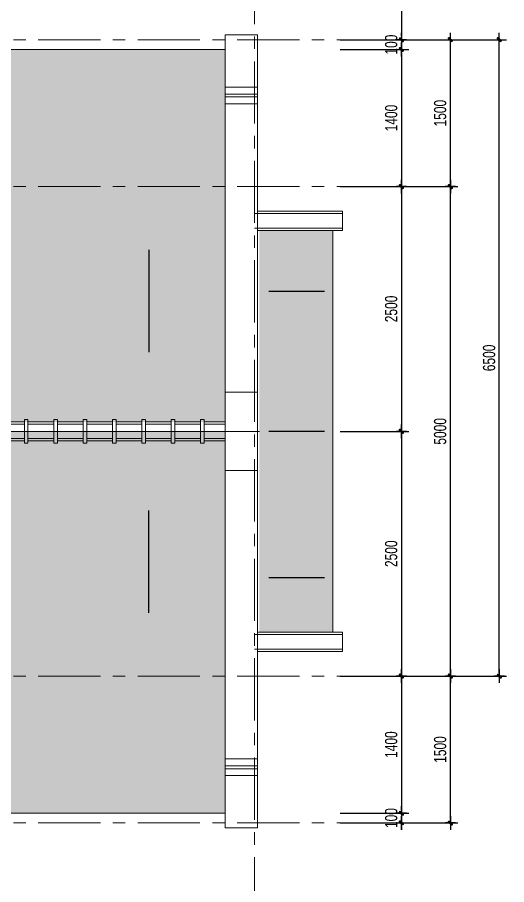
# Model space of a CAD drawing. Header units: inches. Extents: x 88947 to 296847, y 35049 to 161062.
# Drawn here: x 166640 to 171636, y 42075 to 50933 of the extents above; entities that cross this region are included whole.
import ezdxf
from ezdxf.xclip import XClip

# ---------------------------------------------------------------- set-up
doc = ezdxf.new("R2010")
doc.units = ezdxf.units.IN
doc.header["$MEASUREMENT"] = 0
doc.header["$XCLIPFRAME"] = 0
doc.header["$PDMODE"] = 1
doc.linetypes.add('ACAD_ISO03W100', pattern=[30, 12, -18])
doc.linetypes.add('CENTER', pattern=[50.8, 31.75, -6.35, 6.35, -6.35])
for name, color, linetype, lineweight in [('A-Dims', 145, 'Continuous', 25), ('CUA', 42, 'Continuous', 20), ('DIM', 7, 'Continuous', 25), ('HACTH', 8, 'Continuous', 5), ('NETMANH', 192, 'Continuous', 18), ('netthay', 254, 'Continuous', 25), ('THAY', 3, 'Continuous', 18), ('TRUC', 252, 'ACAD_ISO03W100', 13)]:
    doc.layers.add(name, color=color, linetype=linetype, lineweight=lineweight)
doc.styles.add('VNI-HELVE-CONDENSE', font='VNARIAL.TTF', dxfattribs={"width": 0.7})
doc.dimstyles.new('TAS-100', dxfattribs={"dimscale": 50, "dimtxt": 2.5, "dimasz": 0.7, "dimexe": 1.5, "dimexo": 1.5, "dimgap": 0.8, "dimtad": 1, "dimdec": 0, "dimzin": 3, "dimdsep": 46, "dimtxsty": 'VNI-HELVE-CONDENSE', "dimblk": 'TICK', "dimcen": 2.5, "dimclrt": 71, "dimazin": 2, "dimtfac": 0.75, "dimtdec": 0, "dimtix": 1, "dimtmove": 2, "dimatfit": 2, "dimldrblk": 'TICK123', "dimfxl": 1.5, "dimtolj": 1, "dimtzin": 0, "dimarcsym": 0})
doc.dimstyles.new('TL 100', dxfattribs={"dimscale": 100, "dimtxt": 1.25, "dimasz": 0.5, "dimexe": 1, "dimexo": 1, "dimgap": 0.5, "dimtad": 1, "dimdec": 0, "dimzin": 3, "dimdsep": 46, "dimtxsty": 'VNI-HELVE-CONDENSE', "dimblk": 'DOT', "dimcen": 2, "dimclrt": 7, "dimazin": 2, "dimtfac": 0.75, "dimtdec": 0, "dimtix": 1, "dimtmove": 2, "dimatfit": 2, "dimfxl": 1.5, "dimtolj": 1, "dimtzin": 0, "dimarcsym": 0})

# ---------------------------------------------------------------- blocks, each defined once
blk = doc.blocks.new('_Dot')
at = {"layer": 'netthay', "color": 0, "lineweight": -2}
blk.add_line((-0.5, 0), (-1, 0), dxfattribs=at)
at = {"layer": 'netthay', "color": 0, "const_width": 0.5}
blk.add_lwpolyline([(-0.25, 0, 1), (0.25, 0, 1)], format="xyb", close=True, dxfattribs=at)
blk = doc.blocks.new('TICK')
at = {"layer": 'A-Dims', "color": 1}
for p, q in [((-2, 0), (2, 0)), ((0, 1.5), (0, -1.5))]:
    blk.add_line(p, q, dxfattribs=at)
at = {"layer": 'A-Dims', "color": 1, "const_width": 0.788}
blk.add_lwpolyline([(-0.33, -0.35), (0.38, 0.38)], dxfattribs=at)
at = {"layer": 'A-Dims', "color": 1, "const_width": 0.394}
for points in [[(0.24, 0.52, -0.414214), (0.52, 0.52, -1)], [(0.52, 0.52, -0.414214), (0.52, 0.24, -1)], [(-0.47, -0.21, 0.414214), (-0.47, -0.49, 1)], [(-0.47, -0.49, 0.414214), (-0.19, -0.49, 1)]]:
    blk.add_lwpolyline(points, format="xyb", dxfattribs=at)
blk = doc.blocks.new('*D2959')
at = {"layer": 'Defpoints', "color": 0}
for p in [(169861.3, 44204.7), (171061.3, 44204.7), (169861.3, 42704.7)]:
    blk.add_point(p, dxfattribs=at)
at = {"layer": 'DIM', "color": 0, "lineweight": -2}
for p, q in [((169936.3, 44204.7), (171136.3, 44204.7)), ((171061.3, 42739.7), (171061.3, 44169.7)), ((169936.3, 42704.7), (171136.3, 42704.7))]:
    blk.add_line(p, q, dxfattribs=at)
at = {"layer": 'DIM', "color": 0, "lineweight": -2, "xscale": 35, "yscale": 35, "zscale": 35}
for p, rotation in [((171061.3, 44204.7), 90), ((171061.3, 42704.7), 270)]:
    blk.add_blockref('TICK', p, dxfattribs=dict(at, rotation=rotation))
at = {"layer": 'DIM', "color": 71, "insert": (170957.6, 43454.7), "char_height": 125, "attachment_point": 5, "rotation": 90, "style": 'VNI-HELVE-CONDENSE'}
blk.add_mtext('\\A1;1500', dxfattribs=at)
blk = doc.blocks.new('TICK123')
at = {"layer": 'A-Dims', "color": 1}
blk.add_lwpolyline([(0.05, 0, 0, 0.84, 0), (-2.11, 0, 8.4, 8.4, 0)], format="xyseb", dxfattribs=at)
blk = doc.blocks.new('*D2960')
at = {"layer": 'Defpoints', "color": 0}
for p in [(169861.3, 49204.7), (171061.3, 49204.7), (169861.3, 44204.7)]:
    blk.add_point(p, dxfattribs=at)
at = {"layer": 'DIM', "color": 0, "lineweight": -2}
for p, q in [((169936.3, 49204.7), (171136.3, 49204.7)), ((171061.3, 44239.7), (171061.3, 49169.7)), ((169936.3, 44204.7), (171136.3, 44204.7))]:
    blk.add_line(p, q, dxfattribs=at)
at = {"layer": 'DIM', "color": 0, "lineweight": -2, "xscale": 35, "yscale": 35, "zscale": 35}
for p, rotation in [((171061.3, 49204.7), 90), ((171061.3, 44204.7), 270)]:
    blk.add_blockref('TICK', p, dxfattribs=dict(at, rotation=rotation))
at = {"layer": 'DIM', "color": 71, "insert": (170957.6, 46704.7), "char_height": 125, "attachment_point": 5, "rotation": 90, "style": 'VNI-HELVE-CONDENSE'}
blk.add_mtext('\\A1;5000', dxfattribs=at)
blk = doc.blocks.new('*D2961')
at = {"layer": 'Defpoints', "color": 0}
for p in [(169861.3, 50704.7), (171061.3, 50704.7), (169861.3, 49204.7)]:
    blk.add_point(p, dxfattribs=at)
at = {"layer": 'DIM', "color": 0, "lineweight": -2}
for p, q in [((169936.3, 50704.7), (171136.3, 50704.7)), ((171061.3, 49239.7), (171061.3, 50669.7)), ((169936.3, 49204.7), (171136.3, 49204.7))]:
    blk.add_line(p, q, dxfattribs=at)
at = {"layer": 'DIM', "color": 0, "lineweight": -2, "xscale": 35, "yscale": 35, "zscale": 35}
for p, rotation in [((171061.3, 50704.7), 90), ((171061.3, 49204.7), 270)]:
    blk.add_blockref('TICK', p, dxfattribs=dict(at, rotation=rotation))
at = {"layer": 'DIM', "color": 71, "insert": (170957.6, 49954.7), "char_height": 125, "attachment_point": 5, "rotation": 90, "style": 'VNI-HELVE-CONDENSE'}
blk.add_mtext('\\A1;1500', dxfattribs=at)
blk = doc.blocks.new('*D2962')
at = {"layer": 'Defpoints', "color": 0}
for p in [(169861.3, 50704.7), (171561.3, 50704.7), (169861.3, 44204.7)]:
    blk.add_point(p, dxfattribs=at)
at = {"layer": 'DIM', "color": 0, "lineweight": -2}
for p, q in [((169936.3, 50704.7), (171636.3, 50704.7)), ((171561.3, 44239.7), (171561.3, 50669.7)), ((169936.3, 44204.7), (171636.3, 44204.7))]:
    blk.add_line(p, q, dxfattribs=at)
at = {"layer": 'DIM', "color": 0, "lineweight": -2, "xscale": 35, "yscale": 35, "zscale": 35}
for p, rotation in [((171561.3, 50704.7), 90), ((171561.3, 44204.7), 270)]:
    blk.add_blockref('TICK', p, dxfattribs=dict(at, rotation=rotation))
at = {"layer": 'DIM', "color": 71, "insert": (171457.6, 47454.7), "char_height": 125, "attachment_point": 5, "rotation": 90, "style": 'VNI-HELVE-CONDENSE'}
blk.add_mtext('\\A1;6500', dxfattribs=at)
blk = doc.blocks.new('A$C02956A0F')
at = {"layer": 'THAY'}
for p, q in [((0, 95.6), (263, 95.6)), ((263, 0), (263, 120.3)), ((263, 120.3), (300, 120.3)), ((300, 95.6), (563, 95.6)), ((563, 0), (563, 120.3)), ((563, 120.3), (600, 120.3)), ((600, 95.6), (863, 95.6)), ((863, 0), (863, 120.3)), ((863, 120.3), (900, 120.3)), ((900, 95.6), (1163, 95.6)), ((1163, 0), (1163, 120.3)), ((1163, 120.3), (1200, 120.3)), ((1200, 95.6), (1463, 95.6)), ((1463, 0), (1463, 120.3)), ((1463, 120.3), (1500, 120.3)), ((1500, 95.6), (1763, 95.6)), ((1763, 0), (1763, 120.3)), ((1763, 120.3), (1800, 120.3)), ((1800, 95.6), (2063, 95.6)), ((2063, 0), (2063, 120.3)), ((2063, 120.3), (2100, 120.3)), ((2100, 95.6), (2363, 95.6)), ((2363, 0), (2363, 120.3)), ((2363, 120.3), (2400, 120.3)), ((2400, 95.6), (2663, 95.6)), ((2663, 0), (2663, 120.3)), ((2663, 120.3), (2700, 120.3)), ((2700, 95.6), (2963, 95.6)), ((2963, 0), (2963, 120.3)), ((2963, 120.3), (3000, 120.3)), ((3000, 95.6), (3263, 95.6)), ((3263, 0), (3263, 120.3)), ((3263, 120.3), (3300, 120.3)), ((3300, 95.6), (3563, 95.6)), ((3563, 0), (3563, 120.3)), ((3563, 120.3), (3600, 120.3)), ((3600, 95.6), (3863, 95.6)), ((3863, 0), (3863, 120.3)), ((3863, 120.3), (3900, 120.3)), ((3900, 95.6), (4162.9, 95.6)), ((4162.9, 0), (4162.9, 120.3)), ((4162.9, 120.3), (4200, 120.3)), ((4200, 95.6), (4462.9, 95.6)), ((4462.9, 0), (4462.9, 120.3)), ((4462.9, 120.3), (4500, 120.3)), ((4500, 95.6), (4762.9, 95.6)), ((4762.9, 0), (4762.9, 120.3)), ((4762.9, 120.3), (4800, 120.3)), ((4800, 95.6), (5062.9, 95.6)), ((5062.9, 0), (5062.9, 120.3)), ((5062.9, 120.3), (5100, 120.3)), ((0, 73.7), (263, 73.7)), ((263, 0), (263, -120.3)), ((300, 73.7), (563, 73.7)), ((563, 0), (563, -120.3)), ((600, 73.7), (863, 73.7)), ((863, 0), (863, -120.3)), ((900, 73.7), (1163, 73.7)), ((1163, 0), (1163, -120.3)), ((1200, 73.7), (1463, 73.7)), ((1463, 0), (1463, -120.3)), ((1500, 73.7), (1763, 73.7)), ((1763, 0), (1763, -120.3)), ((1800, 73.7), (2063, 73.7)), ((2063, 0), (2063, -120.3)), ((2100, 73.7), (2363, 73.7)), ((2363, 0), (2363, -120.3)), ((2400, 73.7), (2663, 73.7)), ((2663, 0), (2663, -120.3)), ((2700, 73.7), (2963, 73.7)), ((2963, 0), (2963, -120.3)), ((3000, 73.7), (3263, 73.7)), ((3263, 0), (3263, -120.3)), ((3300, 73.7), (3563, 73.7)), ((3563, 0), (3563, -120.3)), ((3600, 73.7), (3863, 73.7)), ((3863, 0), (3863, -120.3)), ((3900, 73.7), (4162.9, 73.7)), ((4162.9, 0), (4162.9, -120.3)), ((4200, 73.7), (4462.9, 73.7)), ((4462.9, 0), (4462.9, -120.3)), ((4500, 73.7), (4762.9, 73.7)), ((4762.9, 0), (4762.9, -120.3)), ((4800, 73.7), (5062.9, 73.7)), ((5062.9, 0), (5062.9, -120.3)), ((0, -73.7), (263, -73.7)), ((300, -73.7), (563, -73.7)), ((600, -73.7), (863, -73.7)), ((900, -73.7), (1163, -73.7)), ((1200, -73.7), (1463, -73.7)), ((1500, -73.7), (1763, -73.7)), ((1800, -73.7), (2063, -73.7)), ((2100, -73.7), (2363, -73.7)), ((2400, -73.7), (2663, -73.7)), ((2700, -73.7), (2963, -73.7)), ((3000, -73.7), (3263, -73.7)), ((3300, -73.7), (3563, -73.7)), ((3600, -73.7), (3863, -73.7)), ((3900, -73.7), (4162.9, -73.7)), ((4200, -73.7), (4462.9, -73.7)), ((4500, -73.7), (4762.9, -73.7)), ((4800, -73.7), (5062.9, -73.7)), ((0, -95.6), (263, -95.6)), ((263, -120.3), (300, -120.3)), ((300, -95.6), (563, -95.6)), ((563, -120.3), (600, -120.3)), ((600, -95.6), (863, -95.6)), ((863, -120.3), (900, -120.3)), ((900, -95.6), (1163, -95.6)), ((1163, -120.3), (1200, -120.3)), ((1200, -95.6), (1463, -95.6)), ((1463, -120.3), (1500, -120.3)), ((1500, -95.6), (1763, -95.6)), ((1763, -120.3), (1800, -120.3)), ((1800, -95.6), (2063, -95.6)), ((2063, -120.3), (2100, -120.3)), ((2100, -95.6), (2363, -95.6)), ((2363, -120.3), (2400, -120.3)), ((2400, -95.6), (2663, -95.6)), ((2663, -120.3), (2700, -120.3)), ((2700, -95.6), (2963, -95.6)), ((2963, -120.3), (3000, -120.3)), ((3000, -95.6), (3263, -95.6)), ((3263, -120.3), (3300, -120.3)), ((3300, -95.6), (3563, -95.6)), ((3563, -120.3), (3600, -120.3)), ((3600, -95.6), (3863, -95.6)), ((3863, -120.3), (3900, -120.3)), ((3900, -95.6), (4162.9, -95.6)), ((4162.9, -120.3), (4200, -120.3)), ((4200, -95.6), (4462.9, -95.6)), ((4462.9, -120.3), (4500, -120.3)), ((4500, -95.6), (4762.9, -95.6)), ((4762.9, -120.3), (4800, -120.3)), ((4800, -95.6), (5062.9, -95.6)), ((5062.9, -120.3), (5100, -120.3))]:
    blk.add_line(p, q, dxfattribs=at)
for points in [[(300, 0), (300, 120.3)], [(600, 0), (600, 120.3)], [(900, 0), (900, 120.3)], [(1200, 0), (1200, 120.3)], [(1500, 0), (1500, 120.3)], [(1800, 0), (1800, 120.3)], [(2100, 0), (2100, 120.3)], [(2400, 0), (2400, 120.3)], [(2700, 0), (2700, 120.3)], [(3000, 0), (3000, 120.3)], [(3300, 0), (3300, 120.3)], [(3600, 0), (3600, 120.3)], [(3900, 0), (3900, 120.3)], [(4200, 0), (4200, 120.3)], [(4500, 0), (4500, 120.3)], [(4800, 0), (4800, 120.3)], [(5100, 0), (5100, 120.3)], [(300, 0), (300, -120.3)], [(600, 0), (600, -120.3)], [(900, 0), (900, -120.3)], [(1200, 0), (1200, -120.3)], [(1500, 0), (1500, -120.3)], [(1800, 0), (1800, -120.3)], [(2100, 0), (2100, -120.3)], [(2400, 0), (2400, -120.3)], [(2700, 0), (2700, -120.3)], [(3000, 0), (3000, -120.3)], [(3300, 0), (3300, -120.3)], [(3600, 0), (3600, -120.3)], [(3900, 0), (3900, -120.3)], [(4200, 0), (4200, -120.3)], [(4500, 0), (4500, -120.3)], [(4800, 0), (4800, -120.3)], [(5100, 0), (5100, -120.3)]]:
    blk.add_lwpolyline(points, dxfattribs=at)
blk = doc.blocks.new('*D2982')
at = {"layer": 'Defpoints', "color": 0}
for p in [(169861.3, 50604.7), (169861.3, 49204.7), (170561.3, 49204.7)]:
    blk.add_point(p, dxfattribs=at)
at = {"layer": 'DIM', "color": 0, "lineweight": -2}
for p, q in [((169936.3, 50604.7), (170636.3, 50604.7)), ((170561.3, 50569.7), (170561.3, 49239.7)), ((169936.3, 49204.7), (170636.3, 49204.7))]:
    blk.add_line(p, q, dxfattribs=at)
at = {"layer": 'DIM', "color": 0, "lineweight": -2, "xscale": 35, "yscale": 35, "zscale": 35}
for p, rotation in [((170561.3, 50604.7), 90), ((170561.3, 49204.7), 270)]:
    blk.add_blockref('TICK', p, dxfattribs=dict(at, rotation=rotation))
at = {"layer": 'DIM', "color": 71, "insert": (170457.6, 49904.7), "char_height": 125, "attachment_point": 5, "rotation": 90, "style": 'VNI-HELVE-CONDENSE'}
blk.add_mtext('\\A1;1400', dxfattribs=at)
blk = doc.blocks.new('*D2983')
at = {"layer": 'Defpoints', "color": 0}
for p in [(169861.3, 49204.7), (169861.3, 46704.7), (170561.3, 46704.7)]:
    blk.add_point(p, dxfattribs=at)
at = {"layer": 'DIM', "color": 0, "lineweight": -2}
for p, q in [((169936.3, 49204.7), (170636.3, 49204.7)), ((170561.3, 49169.7), (170561.3, 46739.7)), ((169936.3, 46704.7), (170636.3, 46704.7))]:
    blk.add_line(p, q, dxfattribs=at)
at = {"layer": 'DIM', "color": 0, "lineweight": -2, "xscale": 35, "yscale": 35, "zscale": 35}
for p, rotation in [((170561.3, 49204.7), 90), ((170561.3, 46704.7), 270)]:
    blk.add_blockref('TICK', p, dxfattribs=dict(at, rotation=rotation))
at = {"layer": 'DIM', "color": 71, "insert": (170457.6, 47954.7), "char_height": 125, "attachment_point": 5, "rotation": 90, "style": 'VNI-HELVE-CONDENSE'}
blk.add_mtext('\\A1;2500', dxfattribs=at)
blk = doc.blocks.new('*D2984')
at = {"layer": 'Defpoints', "color": 0}
for p in [(169861.3, 46704.7), (169861.3, 44204.7), (170561.3, 44204.7)]:
    blk.add_point(p, dxfattribs=at)
at = {"layer": 'DIM', "color": 0, "lineweight": -2}
for p, q in [((169936.3, 46704.7), (170636.3, 46704.7)), ((170561.3, 46669.7), (170561.3, 44239.7)), ((169936.3, 44204.7), (170636.3, 44204.7))]:
    blk.add_line(p, q, dxfattribs=at)
at = {"layer": 'DIM', "color": 0, "lineweight": -2, "xscale": 35, "yscale": 35, "zscale": 35}
for p, rotation in [((170561.3, 46704.7), 90), ((170561.3, 44204.7), 270)]:
    blk.add_blockref('TICK', p, dxfattribs=dict(at, rotation=rotation))
at = {"layer": 'DIM', "color": 71, "insert": (170457.6, 45454.7), "char_height": 125, "attachment_point": 5, "rotation": 90, "style": 'VNI-HELVE-CONDENSE'}
blk.add_mtext('\\A1;2500', dxfattribs=at)
blk = doc.blocks.new('*D2985')
at = {"layer": 'Defpoints', "color": 0}
for p in [(169861.3, 44204.7), (169861.3, 42804.7), (170561.3, 42804.7)]:
    blk.add_point(p, dxfattribs=at)
at = {"layer": 'DIM', "color": 0, "lineweight": -2}
for p, q in [((169936.3, 44204.7), (170636.3, 44204.7)), ((170561.3, 44169.7), (170561.3, 42839.7)), ((169936.3, 42804.7), (170636.3, 42804.7))]:
    blk.add_line(p, q, dxfattribs=at)
at = {"layer": 'DIM', "color": 0, "lineweight": -2, "xscale": 35, "yscale": 35, "zscale": 35}
for p, rotation in [((170561.3, 44204.7), 90), ((170561.3, 42804.7), 270)]:
    blk.add_blockref('TICK', p, dxfattribs=dict(at, rotation=rotation))
at = {"layer": 'DIM', "color": 71, "insert": (170457.6, 43504.7), "char_height": 125, "attachment_point": 5, "rotation": 90, "style": 'VNI-HELVE-CONDENSE'}
blk.add_mtext('\\A1;1400', dxfattribs=at)
blk = doc.blocks.new('*D2986')
at = {"layer": 'Defpoints', "color": 0}
for p in [(169861.3, 42804.7), (169861.3, 42704.7), (170561.3, 42704.7)]:
    blk.add_point(p, dxfattribs=at)
at = {"layer": 'DIM', "color": 0, "lineweight": -2}
for p, q in [((169936.3, 42804.7), (170636.3, 42804.7)), ((170561.3, 42839.7), (170561.3, 42874.7)), ((170561.3, 42804.7), (170561.3, 42704.7)), ((169936.3, 42704.7), (170636.3, 42704.7)), ((170561.3, 42669.7), (170561.3, 42634.7))]:
    blk.add_line(p, q, dxfattribs=at)
at = {"layer": 'DIM', "color": 0, "lineweight": -2, "xscale": 35, "yscale": 35, "zscale": 35}
for p, rotation in [((170561.3, 42804.7), 270), ((170561.3, 42704.7), 90)]:
    blk.add_blockref('TICK', p, dxfattribs=dict(at, rotation=rotation))
at = {"layer": 'DIM', "color": 71, "insert": (170457.6, 42754.7), "char_height": 125, "attachment_point": 5, "rotation": 90, "style": 'VNI-HELVE-CONDENSE'}
blk.add_mtext('\\A1;100', dxfattribs=at)
blk = doc.blocks.new('*D2987')
at = {"layer": 'Defpoints', "color": 0}
for p in [(169861.3, 52654.7), (169861.3, 50704.7), (170561.3, 50704.7)]:
    blk.add_point(p, dxfattribs=at)
at = {"layer": 'DIM', "color": 0, "lineweight": -2}
for p, q in [((169936.3, 52654.7), (170636.3, 52654.7)), ((170561.3, 52619.7), (170561.3, 50739.7)), ((169936.3, 50704.7), (170636.3, 50704.7))]:
    blk.add_line(p, q, dxfattribs=at)
at = {"layer": 'DIM', "color": 0, "lineweight": -2, "xscale": 35, "yscale": 35, "zscale": 35}
for p, rotation in [((170561.3, 52654.7), 90), ((170561.3, 50704.7), 270)]:
    blk.add_blockref('TICK', p, dxfattribs=dict(at, rotation=rotation))
at = {"layer": 'DIM', "color": 71, "insert": (170457.6, 51679.7), "char_height": 125, "attachment_point": 5, "rotation": 90, "style": 'VNI-HELVE-CONDENSE'}
blk.add_mtext('\\A1;1950', dxfattribs=at)
blk = doc.blocks.new('*D2988')
at = {"layer": 'Defpoints', "color": 0}
for p in [(169861.3, 50704.7), (169861.3, 50604.7), (170561.3, 50604.7)]:
    blk.add_point(p, dxfattribs=at)
at = {"layer": 'DIM', "color": 0, "lineweight": -2}
for p, q in [((170561.3, 50739.7), (170561.3, 50774.7)), ((169936.3, 50704.7), (170636.3, 50704.7)), ((170561.3, 50704.7), (170561.3, 50604.7)), ((169936.3, 50604.7), (170636.3, 50604.7)), ((170561.3, 50569.7), (170561.3, 50534.7))]:
    blk.add_line(p, q, dxfattribs=at)
at = {"layer": 'DIM', "color": 0, "lineweight": -2, "xscale": 35, "yscale": 35, "zscale": 35}
for p, rotation in [((170561.3, 50704.7), 270), ((170561.3, 50604.7), 90)]:
    blk.add_blockref('TICK', p, dxfattribs=dict(at, rotation=rotation))
at = {"layer": 'DIM', "color": 71, "insert": (170457.6, 50654.7), "char_height": 125, "attachment_point": 5, "rotation": 90, "style": 'VNI-HELVE-CONDENSE'}
blk.add_mtext('\\A1;100', dxfattribs=at)
blk = doc.blocks.new('A$C20782791')
at = {"layer": 'THAY'}
for points in [[(534.5, -330), (534.5, 0)], [(604.6, -330), (604.6, 0)], [(634.7, -330), (634.7, 0)], [(704.7, -330), (704.7, 0)]]:
    blk.add_lwpolyline(points, dxfattribs=at)
blk = doc.blocks.new('A$C271C7317')
at = {"layer": 'THAY'}
for points in [[(-400, 0), (-400, 330)], [(0, 0), (0, 330)], [(0, 0), (0, 330)], [(400, 0), (400, 330)]]:
    blk.add_lwpolyline(points, dxfattribs=at)

msp = doc.modelspace()

# ---------------------------------------------------------------- hatches: boundary and pattern name
at = {"layer": 'HACTH'}
h = msp.add_hatch(dxfattribs=at)
h.set_pattern_fill('TILE_02', color=256, scale=100, style=0, pattern_type=2)
h.set_pattern_definition([(0, (157085.82, 47258.22), (200, 100), [25, -175]), (0, (157085.82, 47270.72), (200, 100), [25, -75]), (0, (157185.82, 47283.22), (200, 100), [25, -175]), (0, (157035.82, 47220.72), (200, 100), [12.5, -100, 12.5, -75]), (45, (157048.315, 47245.72), (0, 100.00003), [17.6777, -265.165]), (45, (157035.815, 47283.22), (0, 100.00003), [12.63, -270.2127]), (45, (157035.815, 47295.72), (0, 100.00003), [15.15, -267.6927]), (135, (157160.815, 47295.72), (0, 100.00003), [15.15, -267.6927]), (135, (157160.815, 47283.22), (0, 100.00003), [12.63, -270.2127]), (135, (157148.315, 47245.72), (0, 100.00003), [17.6777, -265.165]), (26.56505, (157060.815, 47245.72), (5e-05, 100), [27.9509, -195.6559]), (26.56505, (157060.815, 47258.22), (5e-05, 100), [27.9509, -195.6559]), (26.56505, (157010.815, 47270.72), (5e-05, 100), [27.9509, -195.6559]), (26.56505, (157010.815, 47283.22), (5e-05, 100), [27.9509, -195.6559]), (63.43495, (157035.815, 47220.722), (-5e-05, 100), [27.9509, -419.2627]), (63.43495, (157048.315, 47220.722), (-5e-05, 100), [27.9509, -419.2627]), (116.56505, (157148.315, 47220.722), (5e-05, 100), [27.9509, -419.2627]), (116.56505, (157160.815, 47220.722), (5e-05, 100), [27.9509, -419.2627]), (153.43495, (157135.815, 47245.72), (-5e-05, 100), [27.9509, -195.6559]), (153.43495, (157135.815, 47258.22), (-5e-05, 100), [27.9509, -195.6559]), (153.43495, (157185.815, 47270.72), (-5e-05, 100), [27.9509, -195.6559]), (153.43495, (157185.815, 47283.22), (-5e-05, 100), [27.9509, -195.6559]), (82.87498, (157035.815, 47220.722), (-2.5e-05, 100.000016), [100.7782, -1511.6733]), (97.12502, (157160.815, 47220.722), (2.5e-05, 100.000016), [100.7782, -1511.6733])])
h.paths.add_polyline_path([(165361.4, 50604.7), (165561.3, 50604.7), (165561.3, 50254.7), (165411.3, 50254.7), (165411.3, 50104.7), (164861.4, 50104.7)])
h.paths.add_polyline_path([(168761.3, 46800.3), (168761.3, 49204.7), (165711.3, 49204.7), (165711.3, 46800.3)])
h.paths.add_polyline_path([(168761.3, 49204.7), (168761.3, 50604.7), (165561.3, 50604.7), (165561.3, 50254.7), (165711.3, 50254.7), (165711.3, 49204.7)])
h = msp.add_hatch(dxfattribs=at)
h.set_pattern_fill('TILE_02', color=256, scale=100, angle=90, style=0, pattern_type=2)
h.set_pattern_definition([(90, (82871.35, 48618.47), (-100, 200), [25, -175]), (90, (82858.85, 48618.47), (-100, 200), [25, -75]), (90, (82846.35, 48718.47), (-100, 200), [25, -175]), (90, (82908.85, 48568.47), (-100, 200), [12.5, -100, 12.5, -75]), (135, (82883.85, 48580.97), (-100.00003, 6e-15), [17.6777, -265.165]), (135, (82846.35, 48568.47), (-100.00003, 6e-15), [12.63, -270.2127]), (135, (82833.85, 48568.47), (-100.00003, 6e-15), [15.15, -267.6927]), (225, (82833.85, 48693.47), (-100.00003, 6e-15), [15.15, -267.6927]), (225, (82846.35, 48693.47), (-100.00003, 6e-15), [12.63, -270.2127]), (225, (82883.85, 48680.97), (-100.00003, 6e-15), [17.6777, -265.165]), (116.56505, (82883.85, 48593.47), (-100, 4.5e-05), [27.9509, -195.6559]), (116.56505, (82871.35, 48593.47), (-100, 4.5e-05), [27.9509, -195.6559]), (116.56505, (82858.85, 48543.47), (-100, 4.5e-05), [27.9509, -195.6559]), (116.56505, (82846.35, 48543.47), (-100, 4.5e-05), [27.9509, -195.6559]), (153.43495, (82908.853, 48568.47), (-100, -4.5e-05), [27.9509, -419.2627]), (153.43495, (82908.853, 48580.97), (-100, -4.5e-05), [27.9509, -419.2627]), (206.56505, (82908.853, 48680.97), (-100, 4.5e-05), [27.9509, -419.2627]), (206.56505, (82908.853, 48693.47), (-100, 4.5e-05), [27.9509, -419.2627]), (243.43495, (82883.85, 48668.47), (-100, -4.5e-05), [27.9509, -195.6559]), (243.43495, (82871.35, 48668.47), (-100, -4.5e-05), [27.9509, -195.6559]), (243.43495, (82858.85, 48718.47), (-100, -4.5e-05), [27.9509, -195.6559]), (243.43495, (82846.35, 48718.47), (-100, -4.5e-05), [27.9509, -195.6559]), (172.874984, (82908.853, 48568.469), (-100.0000155, -2.54e-05), [100.7782, -1511.6733]), (187.125016, (82908.853, 48693.469), (-100.0000155, 2.54e-05), [100.7782, -1511.6733])])
h.paths.add_polyline_path([(169111.3, 44654.7), (169111.3, 48754.7), (169861.3, 48754.7), (169861.3, 44654.7)])
h = msp.add_hatch(dxfattribs=at)
h.set_pattern_fill('TILE_02', color=256, scale=100, style=0, pattern_type=2)
h.set_pattern_definition([(180, (168586.87, 43262.59), (-200, 100), [25, -175]), (180, (168586.87, 43275.09), (-200, 100), [25, -75]), (180, (168486.87, 43287.59), (-200, 100), [25, -175]), (180, (168636.87, 43225.09), (-200, 100), [12.5, -100, 12.5, -75]), (135, (168624.374, 43250.09), (0, 100), [17.6777, -265.165]), (135, (168636.874, 43287.59), (0, 100), [12.63, -270.2127]), (135, (168636.874, 43300.09), (0, 100), [15.15, -267.6927]), (45, (168511.874, 43300.09), (0, 100), [15.15, -267.6927]), (45, (168511.874, 43287.59), (0, 100), [12.63, -270.2127]), (45, (168524.374, 43250.09), (0, 100), [17.6777, -265.165]), (153.435, (168611.87, 43250.09), (-5e-05, 100), [27.951, -195.656]), (153.435, (168611.87, 43262.59), (-5e-05, 100), [27.951, -195.656]), (153.435, (168661.87, 43275.09), (-5e-05, 100), [27.951, -195.656]), (153.435, (168661.87, 43287.59), (-5e-05, 100), [27.951, -195.656]), (116.565, (168636.874, 43225.09), (5e-05, 100), [27.951, -419.2627]), (116.565, (168624.374, 43225.09), (5e-05, 100), [27.951, -419.2627]), (63.435, (168524.374, 43225.09), (-5e-05, 100), [27.951, -419.2627]), (63.435, (168511.874, 43225.09), (-5e-05, 100), [27.951, -419.2627]), (26.565, (168536.87, 43250.09), (5e-05, 100), [27.951, -195.656]), (26.565, (168536.87, 43262.59), (5e-05, 100), [27.951, -195.656]), (26.565, (168486.87, 43275.09), (5e-05, 100), [27.951, -195.656]), (26.565, (168486.87, 43287.59), (5e-05, 100), [27.951, -195.656]), (97.12502, (168636.874, 43225.091), (2.5e-05, 100.000016), [100.7782, -1511.6733]), (82.87498, (168511.874, 43225.091), (-2.5e-05, 100.000016), [100.7782, -1511.6733])])
h.paths.add_polyline_path([(165711.3, 46704.7), (168761.3, 46704.7), (168761.3, 44204.7), (165711.3, 44204.7)])
h.paths.add_polyline_path([(165711.3, 43454.7), (166361.4, 42804.7), (168761.3, 42804.7), (168761.3, 44204.7), (165711.3, 44204.7)])

# ---------------------------------------------------------------- linework, layer by layer
at = {"layer": 'THAY'}
msp.add_lwpolyline([(169091.3, 50754.7), (168761.3, 50754.7), (168761.3, 42654.7), (169091.3, 42654.7)], close=True, dxfattribs=at)
for points in [[(164861.4, 50104.7), (165361.4, 50604.7), (168761.3, 50604.7)], [(169061.3, 48929.7), (169961.3, 48929.7)], [(169091.3, 48954.7), (169961.3, 48954.7), (169961.3, 48754.7), (169091.3, 48754.7)], [(169061.3, 48779.7), (169961.3, 48779.7)], [(169861.3, 44654.7), (169861.3, 48754.7)], [(169111.3, 46704.7), (165711.3, 46704.7)], [(169111.3, 46704.7), (168811.3, 46704.7)], [(169091.3, 44454.7), (169961.3, 44454.7), (169961.3, 44654.7), (169091.3, 44654.7)], [(169061.3, 44629.7), (169961.3, 44629.7)], [(169061.3, 44479.7), (169961.3, 44479.7)], [(166361.4, 42804.7), (168761.3, 42804.7)], [(166361.4, 42804.7), (168761.3, 42804.7)]]:
    msp.add_lwpolyline(points, dxfattribs=at)
at = {"layer": 'TRUC', "linetype": 'CENTER', "ltscale": 20}
for points in [[(169061.3, 40704.7), (169061.3, 53204.7)], [(154661.3, 50704.7), (171061.3, 50704.7)], [(154661.3, 49204.7), (171061.3, 49204.7)], [(154661.3, 44204.7), (171061.3, 44204.7)], [(154661.3, 42704.7), (171061.3, 42704.7)]]:
    msp.add_lwpolyline(points, dxfattribs=at)

# ---------------------------------------------------------------- block references
at = {"layer": 'DIM'}
ref = msp.add_blockref('A$C20782791', (169091.3, 50754.7), dxfattribs=dict(at, rotation=270))
XClip(ref).set_block_clipping_path([(408.6947065217, -787.1767095994), (1823.4300371511, 0)])
ref = msp.add_blockref('A$C271C7317', (169091.3, 46704.7), dxfattribs=dict(at, xscale=-1, rotation=90))
XClip(ref).set_block_clipping_path([(-617.68792489, 0), (1330.7352199849, 1108.8761342345)])
ref = msp.add_blockref('A$C20782791', (169091.3, 42654.7), dxfattribs=dict(at, xscale=-1, rotation=270))
XClip(ref).set_block_clipping_path([(408.6947065217, -787.1767095994), (1823.4300371511, 0)])
at = {"layer": 'NETMANH'}
ref = msp.add_blockref('A$C02956A0F', (168811.3, 46704.7), dxfattribs=dict(at, xscale=-1))
XClip(ref).set_block_clipping_path([(50, -678.3193263544), (3099.9999999829, 933.3667838763)])

# ---------------------------------------------------------------- dimensions: what is measured, and where the dimension line sits
at = {"layer": 'DIM'}
for base, p1, p2, picture, middle in [((170561.3, 50704.7), (169861.3, 52654.7), (169861.3, 50704.7), '*D2987', (170457.6, 51679.7)), ((170561.3, 50604.7), (169861.3, 50704.7), (169861.3, 50604.7), '*D2988', (170457.6, 50654.7)), ((171061.3, 50704.7), (169861.3, 49204.7), (169861.3, 50704.7), '*D2961', (170957.6, 49954.7)), ((171561.3, 50704.7), (169861.3, 44204.7), (169861.3, 50704.7), '*D2962', (171457.6, 47454.7)), ((170561.3, 49204.7), (169861.3, 50604.7), (169861.3, 49204.7), '*D2982', (170457.6, 49904.7)), ((171061.3, 49204.7), (169861.3, 44204.7), (169861.3, 49204.7), '*D2960', (170957.6, 46704.7)), ((170561.3, 46704.7), (169861.3, 49204.7), (169861.3, 46704.7), '*D2983', (170457.6, 47954.7)), ((170561.3, 44204.7), (169861.3, 46704.7), (169861.3, 44204.7), '*D2984', (170457.6, 45454.7)), ((171061.3, 44204.7), (169861.3, 42704.7), (169861.3, 44204.7), '*D2959', (170957.6, 43454.7)), ((170561.3, 42804.7), (169861.3, 44204.7), (169861.3, 42804.7), '*D2985', (170457.6, 43504.7)), ((170561.3, 42704.7), (169861.3, 42804.7), (169861.3, 42704.7), '*D2986', (170457.6, 42754.7))]:
    dim = msp.add_linear_dim(base=base, p1=p1, p2=p2, angle=90, dimstyle='TAS-100', dxfattribs=at)
    dim.commit()
    dim.dimension.update_dxf_attribs({"geometry": picture, "text_midpoint": middle})

# ---------------------------------------------------------------- leaders
at = {"layer": 'CUA'}
for points in [[(167982.5, 48557.7), (167982.5, 47513.1)], [(169775, 48133.1), (169208.6, 48133.1)], [(169775, 46702.3), (169208.6, 46702.3)], [(167982.5, 44851.7), (167982.5, 45896.2)], [(169775, 45209.9), (169208.6, 45209.9)]]:
    msp.add_leader(points, dimstyle='TL 100', override={"dimasz": 1.5, "dimgap": 0.5, "dimtad": 0}, dxfattribs=at)

doc.saveas('drawing.dxf')
